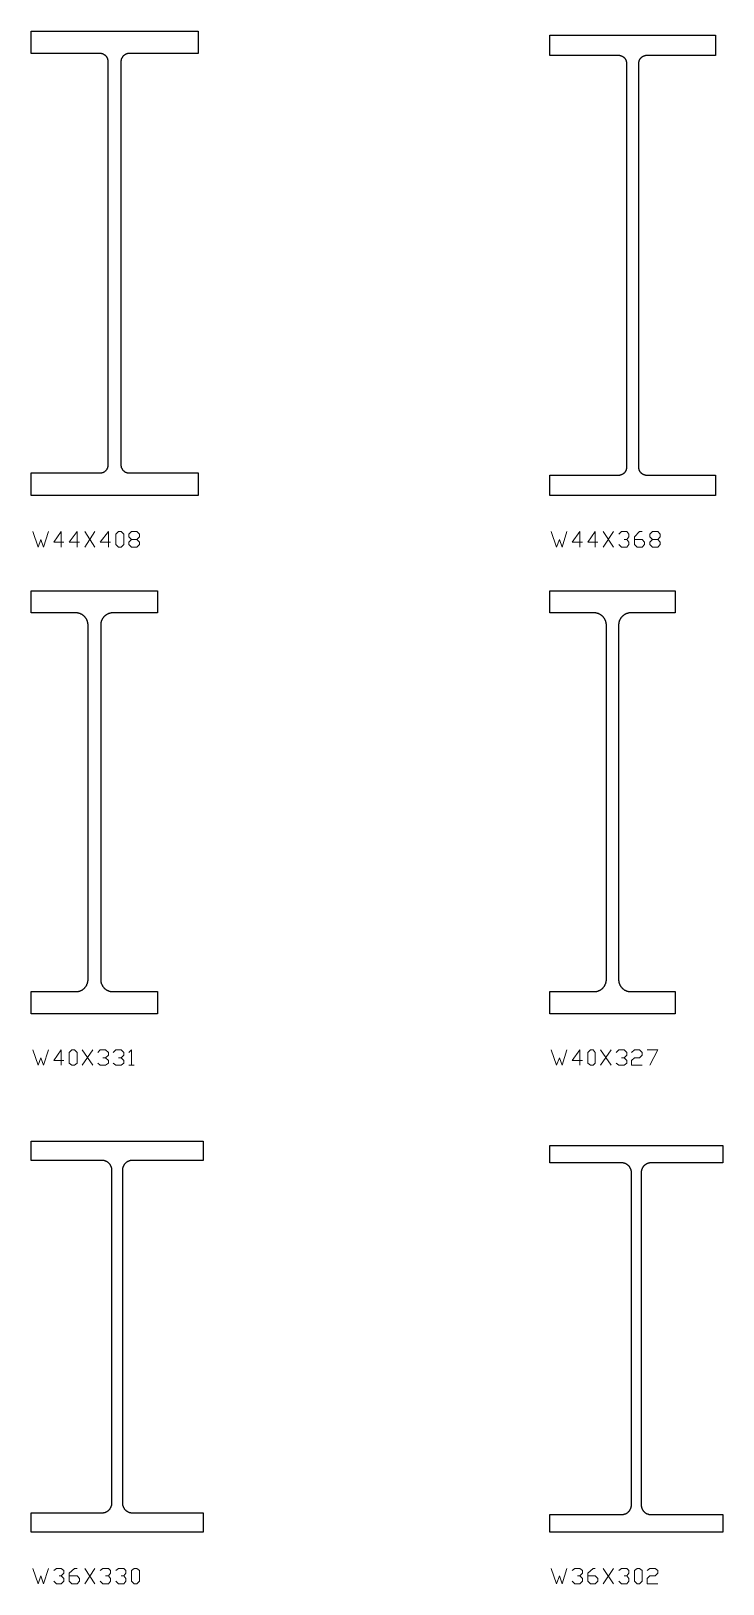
# Model space of a CAD drawing. Header units: inches. Extents: x 0 to 967, y -705 to 45.
# Drawn here: x 0 to 66.7, y -105 to 44.8 of the extents above; entities that cross this region are included whole.
import ezdxf

# ---------------------------------------------------------------- set-up
doc = ezdxf.new("R2010")
doc.units = ezdxf.units.IN
doc.header["$MEASUREMENT"] = 0
doc.layers.add('AISC_STEEL', color=7, linetype='Continuous')

msp = doc.modelspace()

# ---------------------------------------------------------------- linework, layer by layer
at = {"color": 3, "lineweight": 0}
for p, q in [((5.18, -4.98), (6.16, -3.49)), ((5.18, -3.49), (6.16, -4.98)), ((9.67, -4.26), (10.19, -4.26)), ((55.16, -4.98), (56.14, -3.49)), ((55.16, -3.49), (56.14, -4.98)), ((59.91, -4.26), (60.43, -4.26)), ((4.92, -54.97), (5.95, -53.47)), ((4.92, -53.47), (5.95, -54.97)), ((54.9, -54.97), (55.94, -53.47)), ((54.9, -53.47), (55.94, -54.97)), ((9.41, -54.97), (9.93, -54.97)), ((5.18, -105.01), (6.16, -103.51)), ((5.18, -103.51), (6.16, -105.01)), ((55.16, -105.01), (56.14, -103.51)), ((55.16, -103.51), (56.14, -105.01))]:
    msp.add_line(p, q, dxfattribs=at)
for points in [[(0.17, -3.49), (0.68, -4.98), (0.94, -4.26), (1.2, -4.98), (1.67, -3.49)], [(3.16, -4.52), (2.18, -4.52), (2.9, -3.49), (2.9, -4.98)], [(4.66, -4.52), (3.68, -4.52), (4.45, -3.49), (4.45, -4.98)], [(7.66, -4.52), (6.67, -4.52), (7.45, -3.49), (7.45, -4.98)], [(50.15, -3.49), (50.67, -4.98), (50.93, -4.26), (51.19, -4.98), (51.65, -3.49)], [(53.15, -4.52), (52.17, -4.52), (52.89, -3.49), (52.89, -4.98)], [(54.65, -4.52), (53.67, -4.52), (54.39, -3.49), (54.39, -4.98)], [(56.66, -3.74), (56.92, -3.49), (57.44, -3.49), (57.64, -3.74), (57.64, -4), (57.44, -4.26)], [(57.18, -4.26), (57.44, -4.26), (57.64, -4.52), (57.64, -4.73), (57.44, -4.98), (56.92, -4.98), (56.66, -4.73)], [(58.16, -4.26), (58.93, -4.26), (59.14, -4.52), (59.14, -4.73), (58.93, -4.98), (58.42, -4.98), (58.16, -4.73), (58.16, -4), (58.67, -3.49), (58.93, -3.49)], [(0.17, -53.47), (0.68, -54.97), (0.94, -54.25), (1.2, -54.97), (1.67, -53.47)], [(3.16, -54.51), (2.18, -54.51), (2.9, -53.47), (2.9, -54.97)], [(6.42, -53.73), (6.67, -53.47), (7.19, -53.47), (7.45, -53.73), (7.45, -53.99), (7.19, -54.25)], [(7.91, -53.73), (8.17, -53.47), (8.69, -53.47), (8.95, -53.73), (8.95, -53.99), (8.69, -54.25)], [(9.41, -53.73), (9.67, -53.47), (9.67, -54.97)], [(50.15, -53.47), (50.67, -54.97), (50.93, -54.25), (51.19, -54.97), (51.65, -53.47)], [(53.15, -54.51), (52.17, -54.51), (52.89, -53.47), (52.89, -54.97)], [(56.4, -53.73), (56.66, -53.47), (57.18, -53.47), (57.44, -53.73), (57.44, -53.99), (57.18, -54.25)], [(57.9, -53.73), (58.16, -53.47), (58.67, -53.47), (58.93, -53.73), (58.93, -53.99), (58.67, -54.25), (58.16, -54.25), (57.9, -54.51), (57.9, -54.97), (58.93, -54.97)], [(59.4, -53.47), (60.43, -53.47), (59.66, -54.97)], [(6.93, -54.25), (7.19, -54.25), (7.45, -54.51), (7.45, -54.76), (7.19, -54.97), (6.67, -54.97), (6.42, -54.76)], [(8.43, -54.25), (8.69, -54.25), (8.95, -54.51), (8.95, -54.76), (8.69, -54.97), (8.17, -54.97), (7.91, -54.76)], [(56.92, -54.25), (57.18, -54.25), (57.44, -54.51), (57.44, -54.76), (57.18, -54.97), (56.66, -54.97), (56.4, -54.76)], [(0.17, -103.51), (0.68, -105.01), (0.94, -104.23), (1.2, -105.01), (1.67, -103.51)], [(2.18, -103.72), (2.44, -103.51), (2.9, -103.51), (3.16, -103.72), (3.16, -103.97), (2.9, -104.23)], [(2.7, -104.23), (2.9, -104.23), (3.16, -104.49), (3.16, -104.75), (2.9, -105.01), (2.44, -105.01), (2.18, -104.75)], [(3.68, -104.23), (4.45, -104.23), (4.66, -104.49), (4.66, -104.75), (4.45, -105.01), (3.94, -105.01), (3.68, -104.75), (3.68, -103.97), (4.2, -103.51), (4.45, -103.51)], [(6.67, -103.72), (6.93, -103.51), (7.45, -103.51), (7.66, -103.72), (7.66, -103.97), (7.45, -104.23)], [(7.19, -104.23), (7.45, -104.23), (7.66, -104.49), (7.66, -104.75), (7.45, -105.01), (6.93, -105.01), (6.67, -104.75)], [(8.17, -103.72), (8.43, -103.51), (8.95, -103.51), (9.15, -103.72), (9.15, -103.97), (8.95, -104.23)], [(8.69, -104.23), (8.95, -104.23), (9.15, -104.49), (9.15, -104.75), (8.95, -105.01), (8.43, -105.01), (8.17, -104.75)], [(50.15, -103.51), (50.67, -105.01), (50.93, -104.23), (51.19, -105.01), (51.65, -103.51)], [(52.17, -103.72), (52.43, -103.51), (52.89, -103.51), (53.15, -103.72), (53.15, -103.97), (52.89, -104.23)], [(52.68, -104.23), (52.89, -104.23), (53.15, -104.49), (53.15, -104.75), (52.89, -105.01), (52.43, -105.01), (52.17, -104.75)], [(53.67, -104.23), (54.39, -104.23), (54.65, -104.49), (54.65, -104.75), (54.39, -105.01), (53.92, -105.01), (53.67, -104.75), (53.67, -103.97), (54.18, -103.51), (54.39, -103.51)], [(56.66, -103.72), (56.92, -103.51), (57.44, -103.51), (57.64, -103.72), (57.64, -103.97), (57.44, -104.23)], [(57.18, -104.23), (57.44, -104.23), (57.64, -104.49), (57.64, -104.75), (57.44, -105.01), (56.92, -105.01), (56.66, -104.75)], [(59.4, -103.72), (59.66, -103.51), (60.17, -103.51), (60.43, -103.72), (60.43, -103.97), (60.17, -104.23), (59.66, -104.23), (59.4, -104.49), (59.4, -105.01), (60.43, -105.01)]]:
    msp.add_lwpolyline(points, dxfattribs=at)
for points in [[(8.43, -4.98), (8.43, -4.98), (8.69, -4.98), (8.95, -4.73), (8.95, -3.74), (8.69, -3.49), (8.43, -3.49), (8.17, -3.74), (8.17, -4.73)], [(10.19, -4.26), (10.44, -4.52), (10.44, -4.73), (10.19, -4.98), (9.67, -4.98), (9.41, -4.73), (9.41, -4.52), (9.67, -4.26), (9.41, -4), (9.41, -3.74), (9.67, -3.49), (10.19, -3.49), (10.44, -3.74), (10.44, -4)], [(60.43, -4.26), (60.64, -4.52), (60.64, -4.73), (60.43, -4.98), (59.91, -4.98), (59.66, -4.73), (59.66, -4.52), (59.91, -4.26), (59.66, -4), (59.66, -3.74), (59.91, -3.49), (60.43, -3.49), (60.64, -3.74), (60.64, -4)], [(3.94, -54.97), (3.94, -54.97), (4.2, -54.97), (4.45, -54.76), (4.45, -53.73), (4.2, -53.47), (3.94, -53.47), (3.68, -53.73), (3.68, -54.76)], [(53.92, -54.97), (53.92, -54.97), (54.18, -54.97), (54.39, -54.76), (54.39, -53.73), (54.18, -53.47), (53.92, -53.47), (53.67, -53.73), (53.67, -54.76)], [(9.93, -105.01), (9.93, -105.01), (10.19, -105.01), (10.44, -104.75), (10.44, -103.72), (10.19, -103.51), (9.93, -103.51), (9.67, -103.72), (9.67, -104.75)], [(58.42, -105.01), (58.42, -105.01), (58.67, -105.01), (58.93, -104.75), (58.93, -103.72), (58.67, -103.51), (58.42, -103.51), (58.16, -103.72), (58.16, -104.75)]]:
    msp.add_lwpolyline(points, close=True, dxfattribs=at)
at = {"layer": 'AISC_STEEL'}
for points in [[(16.1, 44.8), (16.1, 42.63), (9.45, 42.63), (9.42, 42.63), (9.39, 42.63), (9.36, 42.63), (9.33, 42.62), (9.3, 42.62), (9.27, 42.61), (9.25, 42.6), (9.22, 42.59), (9.19, 42.59), (9.16, 42.58), (9.13, 42.56), (9.11, 42.55), (9.08, 42.54), (9.05, 42.52), (9.03, 42.51), (9, 42.49), (8.98, 42.48), (8.96, 42.46), (8.93, 42.44), (8.91, 42.42), (8.89, 42.4), (8.87, 42.38), (8.85, 42.36), (8.83, 42.33), (8.81, 42.31), (8.8, 42.29), (8.78, 42.26), (8.77, 42.23), (8.75, 42.21), (8.74, 42.18), (8.73, 42.16), (8.71, 42.13), (8.7, 42.1), (8.7, 42.07), (8.69, 42.04), (8.68, 42.02), (8.67, 41.99), (8.67, 41.96), (8.66, 41.93), (8.66, 41.9), (8.66, 41.87), (8.66, 41.84), (8.66, 2.96), (8.66, 2.93), (8.66, 2.9), (8.66, 2.87), (8.67, 2.84), (8.67, 2.81), (8.68, 2.78), (8.69, 2.76), (8.7, 2.73), (8.7, 2.7), (8.71, 2.67), (8.73, 2.64), (8.74, 2.62), (8.75, 2.59), (8.77, 2.57), (8.78, 2.54), (8.8, 2.51), (8.81, 2.49), (8.83, 2.47), (8.85, 2.44), (8.87, 2.42), (8.89, 2.4), (8.91, 2.38), (8.93, 2.36), (8.96, 2.34), (8.98, 2.32), (9, 2.31), (9.03, 2.29), (9.05, 2.28), (9.08, 2.26), (9.11, 2.25), (9.13, 2.24), (9.16, 2.22), (9.19, 2.21), (9.22, 2.21), (9.25, 2.2), (9.27, 2.19), (9.3, 2.18), (9.33, 2.18), (9.36, 2.17), (9.39, 2.17), (9.42, 2.17), (9.45, 2.17), (16.1, 2.17), (16.1, 0), (8.05, 0), (0, 0), (0, 2.17), (6.65, 2.17), (6.68, 2.17), (6.71, 2.17), (6.74, 2.17), (6.77, 2.18), (6.8, 2.18), (6.83, 2.19), (6.85, 2.2), (6.88, 2.21), (6.91, 2.21), (6.94, 2.22), (6.97, 2.24), (6.99, 2.25), (7.02, 2.26), (7.05, 2.28), (7.07, 2.29), (7.1, 2.31), (7.12, 2.32), (7.14, 2.34), (7.17, 2.36), (7.19, 2.38), (7.21, 2.4), (7.23, 2.42), (7.25, 2.44), (7.27, 2.47), (7.29, 2.49), (7.3, 2.51), (7.32, 2.54), (7.33, 2.57), (7.35, 2.59), (7.36, 2.62), (7.37, 2.64), (7.39, 2.67), (7.4, 2.7), (7.4, 2.73), (7.41, 2.76), (7.42, 2.78), (7.43, 2.81), (7.43, 2.84), (7.44, 2.87), (7.44, 2.9), (7.44, 2.93), (7.44, 2.96), (7.44, 41.84), (7.44, 41.87), (7.44, 41.9), (7.44, 41.93), (7.43, 41.96), (7.43, 41.99), (7.42, 42.02), (7.41, 42.04), (7.4, 42.07), (7.4, 42.1), (7.39, 42.13), (7.37, 42.16), (7.36, 42.18), (7.35, 42.21), (7.33, 42.23), (7.32, 42.26), (7.3, 42.29), (7.29, 42.31), (7.27, 42.33), (7.25, 42.36), (7.23, 42.38), (7.21, 42.4), (7.19, 42.42), (7.17, 42.44), (7.14, 42.46), (7.12, 42.48), (7.1, 42.49), (7.07, 42.51), (7.05, 42.52), (7.02, 42.54), (6.99, 42.55), (6.97, 42.56), (6.94, 42.58), (6.91, 42.59), (6.88, 42.59), (6.85, 42.6), (6.83, 42.61), (6.8, 42.62), (6.77, 42.62), (6.74, 42.63), (6.71, 42.63), (6.68, 42.63), (6.65, 42.63), (0, 42.63), (0, 44.8), (8.05, 44.8)], [(66, 44.4), (66, 42.43), (59.34, 42.43), (59.31, 42.43), (59.28, 42.43), (59.25, 42.43), (59.22, 42.42), (59.19, 42.42), (59.16, 42.41), (59.14, 42.4), (59.11, 42.39), (59.08, 42.39), (59.05, 42.38), (59.02, 42.36), (59, 42.35), (58.97, 42.34), (58.95, 42.32), (58.92, 42.31), (58.89, 42.29), (58.87, 42.28), (58.85, 42.26), (58.82, 42.24), (58.8, 42.22), (58.78, 42.2), (58.76, 42.18), (58.74, 42.16), (58.72, 42.13), (58.7, 42.11), (58.69, 42.09), (58.67, 42.06), (58.66, 42.03), (58.64, 42.01), (58.63, 41.98), (58.62, 41.96), (58.6, 41.93), (58.59, 41.9), (58.59, 41.87), (58.58, 41.84), (58.57, 41.82), (58.56, 41.79), (58.56, 41.76), (58.55, 41.73), (58.55, 41.7), (58.55, 41.67), (58.55, 41.64), (58.55, 2.76), (58.55, 2.73), (58.55, 2.7), (58.55, 2.67), (58.56, 2.64), (58.56, 2.61), (58.57, 2.58), (58.58, 2.56), (58.59, 2.53), (58.59, 2.5), (58.6, 2.47), (58.62, 2.44), (58.63, 2.42), (58.64, 2.39), (58.66, 2.36), (58.67, 2.34), (58.69, 2.31), (58.7, 2.29), (58.72, 2.27), (58.74, 2.24), (58.76, 2.22), (58.78, 2.2), (58.8, 2.18), (58.82, 2.16), (58.85, 2.14), (58.87, 2.12), (58.89, 2.11), (58.92, 2.09), (58.95, 2.08), (58.97, 2.06), (59, 2.05), (59.02, 2.04), (59.05, 2.02), (59.08, 2.01), (59.11, 2.01), (59.14, 2), (59.16, 1.99), (59.19, 1.98), (59.22, 1.98), (59.25, 1.97), (59.28, 1.97), (59.31, 1.97), (59.34, 1.97), (66, 1.97), (66, 0), (58, 0), (50, 0), (50, 1.97), (56.66, 1.97), (56.69, 1.97), (56.72, 1.97), (56.75, 1.97), (56.78, 1.98), (56.81, 1.98), (56.84, 1.99), (56.86, 2), (56.89, 2.01), (56.92, 2.01), (56.95, 2.02), (56.98, 2.04), (57, 2.05), (57.03, 2.06), (57.05, 2.08), (57.08, 2.09), (57.11, 2.11), (57.13, 2.12), (57.15, 2.14), (57.18, 2.16), (57.2, 2.18), (57.22, 2.2), (57.24, 2.22), (57.26, 2.24), (57.28, 2.27), (57.3, 2.29), (57.31, 2.31), (57.33, 2.34), (57.34, 2.36), (57.36, 2.39), (57.37, 2.42), (57.38, 2.44), (57.4, 2.47), (57.41, 2.5), (57.41, 2.53), (57.42, 2.56), (57.43, 2.58), (57.44, 2.61), (57.44, 2.64), (57.45, 2.67), (57.45, 2.7), (57.45, 2.73), (57.45, 2.76), (57.45, 41.64), (57.45, 41.67), (57.45, 41.7), (57.45, 41.73), (57.44, 41.76), (57.44, 41.79), (57.43, 41.82), (57.42, 41.84), (57.41, 41.87), (57.41, 41.9), (57.4, 41.93), (57.38, 41.96), (57.37, 41.98), (57.36, 42.01), (57.34, 42.03), (57.33, 42.06), (57.31, 42.09), (57.3, 42.11), (57.28, 42.13), (57.26, 42.16), (57.24, 42.18), (57.22, 42.2), (57.2, 42.22), (57.18, 42.24), (57.15, 42.26), (57.13, 42.28), (57.11, 42.29), (57.08, 42.31), (57.05, 42.32), (57.03, 42.34), (57, 42.35), (56.98, 42.36), (56.95, 42.38), (56.92, 42.39), (56.89, 42.39), (56.86, 42.4), (56.84, 42.41), (56.81, 42.42), (56.78, 42.42), (56.75, 42.43), (56.72, 42.43), (56.69, 42.43), (56.66, 42.43), (50, 42.43), (50, 44.4), (58, 44.4)], [(12.2, -9.2), (12.2, -11.33), (7.89, -11.33), (7.86, -11.33), (7.83, -11.33), (7.8, -11.33), (7.77, -11.34), (7.74, -11.34), (7.71, -11.34), (7.68, -11.35), (7.65, -11.35), (7.62, -11.36), (7.59, -11.37), (7.57, -11.38), (7.54, -11.38), (7.51, -11.39), (7.48, -11.4), (7.45, -11.41), (7.42, -11.43), (7.4, -11.44), (7.37, -11.45), (7.34, -11.46), (7.32, -11.48), (7.29, -11.49), (7.27, -11.51), (7.24, -11.52), (7.22, -11.54), (7.19, -11.56), (7.17, -11.58), (7.14, -11.6), (7.12, -11.61), (7.1, -11.63), (7.08, -11.65), (7.06, -11.68), (7.03, -11.7), (7.01, -11.72), (6.99, -11.74), (6.98, -11.76), (6.96, -11.79), (6.94, -11.81), (6.92, -11.84), (6.9, -11.86), (6.89, -11.89), (6.87, -11.91), (6.86, -11.94), (6.84, -11.96), (6.83, -11.99), (6.82, -12.02), (6.81, -12.04), (6.79, -12.07), (6.78, -12.1), (6.77, -12.13), (6.76, -12.16), (6.76, -12.19), (6.75, -12.21), (6.74, -12.24), (6.73, -12.27), (6.73, -12.3), (6.72, -12.33), (6.72, -12.36), (6.72, -12.39), (6.71, -12.42), (6.71, -12.45), (6.71, -12.48), (6.71, -12.51), (6.71, -46.69), (6.71, -46.72), (6.71, -46.75), (6.71, -46.78), (6.72, -46.81), (6.72, -46.84), (6.72, -46.87), (6.73, -46.9), (6.73, -46.93), (6.74, -46.96), (6.75, -46.99), (6.76, -47.01), (6.76, -47.04), (6.77, -47.07), (6.78, -47.1), (6.79, -47.13), (6.81, -47.16), (6.82, -47.18), (6.83, -47.21), (6.84, -47.24), (6.86, -47.26), (6.87, -47.29), (6.89, -47.31), (6.9, -47.34), (6.92, -47.36), (6.94, -47.39), (6.96, -47.41), (6.98, -47.44), (6.99, -47.46), (7.01, -47.48), (7.03, -47.5), (7.06, -47.52), (7.08, -47.55), (7.1, -47.57), (7.12, -47.59), (7.14, -47.6), (7.17, -47.62), (7.19, -47.64), (7.22, -47.66), (7.24, -47.68), (7.27, -47.69), (7.29, -47.71), (7.32, -47.72), (7.34, -47.74), (7.37, -47.75), (7.4, -47.76), (7.42, -47.77), (7.45, -47.79), (7.48, -47.8), (7.51, -47.81), (7.54, -47.82), (7.57, -47.82), (7.59, -47.83), (7.62, -47.84), (7.65, -47.85), (7.68, -47.85), (7.71, -47.86), (7.74, -47.86), (7.77, -47.86), (7.8, -47.87), (7.83, -47.87), (7.86, -47.87), (7.89, -47.87), (12.2, -47.87), (12.2, -50), (6.1, -50), (0, -50), (0, -47.87), (4.31, -47.87), (4.34, -47.87), (4.37, -47.87), (4.4, -47.87), (4.43, -47.86), (4.46, -47.86), (4.49, -47.86), (4.52, -47.85), (4.55, -47.85), (4.58, -47.84), (4.61, -47.83), (4.63, -47.82), (4.66, -47.82), (4.69, -47.81), (4.72, -47.8), (4.75, -47.79), (4.78, -47.77), (4.8, -47.76), (4.83, -47.75), (4.86, -47.74), (4.88, -47.72), (4.91, -47.71), (4.93, -47.69), (4.96, -47.68), (4.98, -47.66), (5.01, -47.64), (5.03, -47.62), (5.06, -47.6), (5.08, -47.59), (5.1, -47.57), (5.12, -47.55), (5.14, -47.52), (5.17, -47.5), (5.19, -47.48), (5.21, -47.46), (5.22, -47.44), (5.24, -47.41), (5.26, -47.39), (5.28, -47.36), (5.3, -47.34), (5.31, -47.31), (5.33, -47.29), (5.34, -47.26), (5.36, -47.24), (5.37, -47.21), (5.38, -47.18), (5.39, -47.16), (5.41, -47.13), (5.42, -47.1), (5.43, -47.07), (5.44, -47.04), (5.44, -47.01), (5.45, -46.99), (5.46, -46.96), (5.47, -46.93), (5.47, -46.9), (5.48, -46.87), (5.48, -46.84), (5.48, -46.81), (5.49, -46.78), (5.49, -46.75), (5.49, -46.72), (5.49, -46.69), (5.49, -12.51), (5.49, -12.48), (5.49, -12.45), (5.49, -12.42), (5.48, -12.39), (5.48, -12.36), (5.48, -12.33), (5.47, -12.3), (5.47, -12.27), (5.46, -12.24), (5.45, -12.21), (5.44, -12.19), (5.44, -12.16), (5.43, -12.13), (5.42, -12.1), (5.41, -12.07), (5.39, -12.04), (5.38, -12.02), (5.37, -11.99), (5.36, -11.96), (5.34, -11.94), (5.33, -11.91), (5.31, -11.89), (5.3, -11.86), (5.28, -11.84), (5.26, -11.81), (5.24, -11.79), (5.22, -11.76), (5.21, -11.74), (5.19, -11.72), (5.17, -11.7), (5.14, -11.68), (5.12, -11.65), (5.1, -11.63), (5.08, -11.61), (5.06, -11.6), (5.03, -11.58), (5.01, -11.56), (4.98, -11.54), (4.96, -11.52), (4.93, -11.51), (4.91, -11.49), (4.88, -11.48), (4.86, -11.46), (4.83, -11.45), (4.8, -11.44), (4.78, -11.43), (4.75, -11.41), (4.72, -11.4), (4.69, -11.39), (4.66, -11.38), (4.63, -11.38), (4.61, -11.37), (4.58, -11.36), (4.55, -11.35), (4.52, -11.35), (4.49, -11.34), (4.46, -11.34), (4.43, -11.34), (4.4, -11.33), (4.37, -11.33), (4.34, -11.33), (4.31, -11.33), (0, -11.33), (0, -9.2), (6.1, -9.2)], [(62.1, -9.2), (62.1, -11.33), (57.82, -11.33), (57.79, -11.33), (57.76, -11.33), (57.73, -11.33), (57.7, -11.34), (57.67, -11.34), (57.64, -11.34), (57.61, -11.35), (57.58, -11.35), (57.55, -11.36), (57.52, -11.37), (57.5, -11.38), (57.47, -11.38), (57.44, -11.39), (57.41, -11.4), (57.38, -11.41), (57.35, -11.43), (57.33, -11.44), (57.3, -11.45), (57.27, -11.46), (57.25, -11.48), (57.22, -11.49), (57.2, -11.51), (57.17, -11.52), (57.15, -11.54), (57.12, -11.56), (57.1, -11.58), (57.07, -11.6), (57.05, -11.61), (57.03, -11.63), (57.01, -11.65), (56.99, -11.68), (56.96, -11.7), (56.94, -11.72), (56.92, -11.74), (56.91, -11.76), (56.89, -11.79), (56.87, -11.81), (56.85, -11.84), (56.83, -11.86), (56.82, -11.89), (56.8, -11.91), (56.79, -11.94), (56.77, -11.96), (56.76, -11.99), (56.75, -12.02), (56.74, -12.04), (56.72, -12.07), (56.71, -12.1), (56.7, -12.13), (56.69, -12.16), (56.69, -12.19), (56.68, -12.21), (56.67, -12.24), (56.66, -12.27), (56.66, -12.3), (56.65, -12.33), (56.65, -12.36), (56.65, -12.39), (56.64, -12.42), (56.64, -12.45), (56.64, -12.48), (56.64, -12.51), (56.64, -46.69), (56.64, -46.72), (56.64, -46.75), (56.64, -46.78), (56.65, -46.81), (56.65, -46.84), (56.65, -46.87), (56.66, -46.9), (56.66, -46.93), (56.67, -46.96), (56.68, -46.99), (56.69, -47.01), (56.69, -47.04), (56.7, -47.07), (56.71, -47.1), (56.72, -47.13), (56.74, -47.16), (56.75, -47.18), (56.76, -47.21), (56.77, -47.24), (56.79, -47.26), (56.8, -47.29), (56.82, -47.31), (56.83, -47.34), (56.85, -47.36), (56.87, -47.39), (56.89, -47.41), (56.91, -47.44), (56.92, -47.46), (56.94, -47.48), (56.96, -47.5), (56.99, -47.52), (57.01, -47.55), (57.03, -47.57), (57.05, -47.59), (57.07, -47.6), (57.1, -47.62), (57.12, -47.64), (57.15, -47.66), (57.17, -47.68), (57.2, -47.69), (57.22, -47.71), (57.25, -47.72), (57.27, -47.74), (57.3, -47.75), (57.33, -47.76), (57.35, -47.77), (57.38, -47.79), (57.41, -47.8), (57.44, -47.81), (57.47, -47.82), (57.5, -47.82), (57.52, -47.83), (57.55, -47.84), (57.58, -47.85), (57.61, -47.85), (57.64, -47.86), (57.67, -47.86), (57.7, -47.86), (57.73, -47.87), (57.76, -47.87), (57.79, -47.87), (57.82, -47.87), (62.1, -47.87), (62.1, -50), (56.05, -50), (50, -50), (50, -47.87), (54.28, -47.87), (54.31, -47.87), (54.34, -47.87), (54.37, -47.87), (54.4, -47.86), (54.43, -47.86), (54.46, -47.86), (54.49, -47.85), (54.52, -47.85), (54.55, -47.84), (54.58, -47.83), (54.6, -47.82), (54.63, -47.82), (54.66, -47.81), (54.69, -47.8), (54.72, -47.79), (54.75, -47.77), (54.77, -47.76), (54.8, -47.75), (54.83, -47.74), (54.85, -47.72), (54.88, -47.71), (54.9, -47.69), (54.93, -47.68), (54.95, -47.66), (54.98, -47.64), (55, -47.62), (55.03, -47.6), (55.05, -47.59), (55.07, -47.57), (55.09, -47.55), (55.11, -47.52), (55.14, -47.5), (55.16, -47.48), (55.18, -47.46), (55.19, -47.44), (55.21, -47.41), (55.23, -47.39), (55.25, -47.36), (55.27, -47.34), (55.28, -47.31), (55.3, -47.29), (55.31, -47.26), (55.33, -47.24), (55.34, -47.21), (55.35, -47.18), (55.36, -47.16), (55.38, -47.13), (55.39, -47.1), (55.4, -47.07), (55.41, -47.04), (55.41, -47.01), (55.42, -46.99), (55.43, -46.96), (55.44, -46.93), (55.44, -46.9), (55.45, -46.87), (55.45, -46.84), (55.45, -46.81), (55.46, -46.78), (55.46, -46.75), (55.46, -46.72), (55.46, -46.69), (55.46, -12.51), (55.46, -12.48), (55.46, -12.45), (55.46, -12.42), (55.45, -12.39), (55.45, -12.36), (55.45, -12.33), (55.44, -12.3), (55.44, -12.27), (55.43, -12.24), (55.42, -12.21), (55.41, -12.19), (55.41, -12.16), (55.4, -12.13), (55.39, -12.1), (55.38, -12.07), (55.36, -12.04), (55.35, -12.02), (55.34, -11.99), (55.33, -11.96), (55.31, -11.94), (55.3, -11.91), (55.28, -11.89), (55.27, -11.86), (55.25, -11.84), (55.23, -11.81), (55.21, -11.79), (55.19, -11.76), (55.18, -11.74), (55.16, -11.72), (55.14, -11.7), (55.11, -11.68), (55.09, -11.65), (55.07, -11.63), (55.05, -11.61), (55.03, -11.6), (55, -11.58), (54.98, -11.56), (54.95, -11.54), (54.93, -11.52), (54.9, -11.51), (54.88, -11.49), (54.85, -11.48), (54.83, -11.46), (54.8, -11.45), (54.77, -11.44), (54.75, -11.43), (54.72, -11.41), (54.69, -11.4), (54.66, -11.39), (54.63, -11.38), (54.6, -11.38), (54.58, -11.37), (54.55, -11.36), (54.52, -11.35), (54.49, -11.35), (54.46, -11.34), (54.43, -11.34), (54.4, -11.34), (54.37, -11.33), (54.34, -11.33), (54.31, -11.33), (54.28, -11.33), (50, -11.33), (50, -9.2), (56.05, -9.2)], [(16.6, -62.3), (16.6, -64.15), (9.76, -64.15), (9.73, -64.15), (9.7, -64.15), (9.67, -64.15), (9.64, -64.16), (9.61, -64.16), (9.58, -64.17), (9.55, -64.17), (9.52, -64.18), (9.49, -64.19), (9.47, -64.2), (9.44, -64.21), (9.41, -64.22), (9.38, -64.23), (9.36, -64.24), (9.33, -64.25), (9.3, -64.27), (9.28, -64.28), (9.25, -64.3), (9.23, -64.31), (9.2, -64.33), (9.18, -64.35), (9.15, -64.37), (9.13, -64.39), (9.11, -64.41), (9.09, -64.43), (9.07, -64.45), (9.05, -64.47), (9.03, -64.49), (9.01, -64.52), (8.99, -64.54), (8.97, -64.57), (8.96, -64.59), (8.94, -64.62), (8.93, -64.64), (8.91, -64.67), (8.9, -64.7), (8.89, -64.72), (8.88, -64.75), (8.87, -64.78), (8.86, -64.81), (8.85, -64.83), (8.84, -64.86), (8.83, -64.89), (8.83, -64.92), (8.82, -64.95), (8.82, -64.98), (8.81, -65.01), (8.81, -65.04), (8.81, -65.07), (8.81, -65.1), (8.81, -97.2), (8.81, -97.23), (8.81, -97.26), (8.81, -97.29), (8.82, -97.32), (8.82, -97.35), (8.83, -97.38), (8.83, -97.41), (8.84, -97.44), (8.85, -97.47), (8.86, -97.49), (8.87, -97.52), (8.88, -97.55), (8.89, -97.58), (8.9, -97.6), (8.91, -97.63), (8.93, -97.66), (8.94, -97.68), (8.96, -97.71), (8.97, -97.73), (8.99, -97.76), (9.01, -97.78), (9.03, -97.81), (9.05, -97.83), (9.07, -97.85), (9.09, -97.87), (9.11, -97.89), (9.13, -97.91), (9.15, -97.93), (9.18, -97.95), (9.2, -97.97), (9.23, -97.99), (9.25, -98), (9.28, -98.02), (9.3, -98.03), (9.33, -98.05), (9.36, -98.06), (9.38, -98.07), (9.41, -98.08), (9.44, -98.09), (9.47, -98.1), (9.49, -98.11), (9.52, -98.12), (9.55, -98.13), (9.58, -98.13), (9.61, -98.14), (9.64, -98.14), (9.67, -98.15), (9.7, -98.15), (9.73, -98.15), (9.76, -98.15), (16.6, -98.15), (16.6, -100), (8.3, -100), (0, -100), (0, -98.15), (6.84, -98.15), (6.87, -98.15), (6.9, -98.15), (6.93, -98.15), (6.96, -98.14), (6.99, -98.14), (7.02, -98.13), (7.05, -98.13), (7.08, -98.12), (7.11, -98.11), (7.13, -98.1), (7.16, -98.09), (7.19, -98.08), (7.22, -98.07), (7.24, -98.06), (7.27, -98.05), (7.3, -98.03), (7.32, -98.02), (7.35, -98), (7.37, -97.99), (7.4, -97.97), (7.42, -97.95), (7.45, -97.93), (7.47, -97.91), (7.49, -97.89), (7.51, -97.87), (7.53, -97.85), (7.55, -97.83), (7.57, -97.81), (7.59, -97.78), (7.61, -97.76), (7.63, -97.73), (7.64, -97.71), (7.66, -97.68), (7.67, -97.66), (7.69, -97.63), (7.7, -97.6), (7.71, -97.58), (7.72, -97.55), (7.73, -97.52), (7.74, -97.49), (7.75, -97.47), (7.76, -97.44), (7.77, -97.41), (7.77, -97.38), (7.78, -97.35), (7.78, -97.32), (7.79, -97.29), (7.79, -97.26), (7.79, -97.23), (7.79, -97.2), (7.79, -65.1), (7.79, -65.07), (7.79, -65.04), (7.79, -65.01), (7.78, -64.98), (7.78, -64.95), (7.77, -64.92), (7.77, -64.89), (7.76, -64.86), (7.75, -64.83), (7.74, -64.81), (7.73, -64.78), (7.72, -64.75), (7.71, -64.72), (7.7, -64.7), (7.69, -64.67), (7.67, -64.64), (7.66, -64.62), (7.64, -64.59), (7.63, -64.57), (7.61, -64.54), (7.59, -64.52), (7.57, -64.49), (7.55, -64.47), (7.53, -64.45), (7.51, -64.43), (7.49, -64.41), (7.47, -64.39), (7.45, -64.37), (7.42, -64.35), (7.4, -64.33), (7.37, -64.31), (7.35, -64.3), (7.32, -64.28), (7.3, -64.27), (7.27, -64.25), (7.24, -64.24), (7.22, -64.23), (7.19, -64.22), (7.16, -64.21), (7.13, -64.2), (7.11, -64.19), (7.08, -64.18), (7.05, -64.17), (7.02, -64.17), (6.99, -64.16), (6.96, -64.16), (6.93, -64.15), (6.9, -64.15), (6.87, -64.15), (6.84, -64.15), (0, -64.15), (0, -62.3), (8.3, -62.3)], [(66.7, -62.7), (66.7, -64.38), (59.77, -64.38), (59.74, -64.38), (59.71, -64.38), (59.68, -64.38), (59.65, -64.39), (59.62, -64.39), (59.59, -64.4), (59.57, -64.4), (59.54, -64.41), (59.51, -64.42), (59.48, -64.43), (59.45, -64.44), (59.42, -64.45), (59.4, -64.46), (59.37, -64.47), (59.34, -64.48), (59.31, -64.5), (59.29, -64.51), (59.26, -64.53), (59.24, -64.54), (59.21, -64.56), (59.19, -64.58), (59.17, -64.6), (59.14, -64.62), (59.12, -64.64), (59.1, -64.66), (59.08, -64.68), (59.06, -64.7), (59.04, -64.72), (59.02, -64.75), (59, -64.77), (58.99, -64.8), (58.97, -64.82), (58.95, -64.85), (58.94, -64.87), (58.93, -64.9), (58.91, -64.93), (58.9, -64.95), (58.89, -64.98), (58.88, -65.01), (58.87, -65.04), (58.86, -65.06), (58.85, -65.09), (58.85, -65.12), (58.84, -65.15), (58.83, -65.18), (58.83, -65.21), (58.83, -65.24), (58.82, -65.27), (58.82, -65.3), (58.82, -65.33), (58.82, -97.37), (58.82, -97.4), (58.82, -97.43), (58.83, -97.46), (58.83, -97.49), (58.83, -97.52), (58.84, -97.55), (58.85, -97.58), (58.85, -97.61), (58.86, -97.64), (58.87, -97.66), (58.88, -97.69), (58.89, -97.72), (58.9, -97.75), (58.91, -97.77), (58.93, -97.8), (58.94, -97.83), (58.95, -97.85), (58.97, -97.88), (58.99, -97.9), (59, -97.93), (59.02, -97.95), (59.04, -97.98), (59.06, -98), (59.08, -98.02), (59.1, -98.04), (59.12, -98.06), (59.14, -98.08), (59.17, -98.1), (59.19, -98.12), (59.21, -98.14), (59.24, -98.16), (59.26, -98.17), (59.29, -98.19), (59.31, -98.2), (59.34, -98.22), (59.37, -98.23), (59.4, -98.24), (59.42, -98.25), (59.45, -98.26), (59.48, -98.27), (59.51, -98.28), (59.54, -98.29), (59.57, -98.3), (59.59, -98.3), (59.62, -98.31), (59.65, -98.31), (59.68, -98.32), (59.71, -98.32), (59.74, -98.32), (59.77, -98.32), (66.7, -98.32), (66.7, -100), (58.35, -100), (50, -100), (50, -98.32), (56.93, -98.32), (56.96, -98.32), (56.99, -98.32), (57.02, -98.32), (57.05, -98.31), (57.08, -98.31), (57.11, -98.3), (57.13, -98.3), (57.16, -98.29), (57.19, -98.28), (57.22, -98.27), (57.25, -98.26), (57.28, -98.25), (57.3, -98.24), (57.33, -98.23), (57.36, -98.22), (57.39, -98.2), (57.41, -98.19), (57.44, -98.17), (57.46, -98.16), (57.49, -98.14), (57.51, -98.12), (57.53, -98.1), (57.56, -98.08), (57.58, -98.06), (57.6, -98.04), (57.62, -98.02), (57.64, -98), (57.66, -97.98), (57.68, -97.95), (57.7, -97.93), (57.71, -97.9), (57.73, -97.88), (57.75, -97.85), (57.76, -97.83), (57.77, -97.8), (57.79, -97.77), (57.8, -97.75), (57.81, -97.72), (57.82, -97.69), (57.83, -97.66), (57.84, -97.64), (57.85, -97.61), (57.85, -97.58), (57.86, -97.55), (57.87, -97.52), (57.87, -97.49), (57.87, -97.46), (57.88, -97.43), (57.88, -97.4), (57.88, -97.37), (57.88, -65.33), (57.88, -65.3), (57.88, -65.27), (57.87, -65.24), (57.87, -65.21), (57.87, -65.18), (57.86, -65.15), (57.85, -65.12), (57.85, -65.09), (57.84, -65.06), (57.83, -65.04), (57.82, -65.01), (57.81, -64.98), (57.8, -64.95), (57.79, -64.93), (57.77, -64.9), (57.76, -64.87), (57.75, -64.85), (57.73, -64.82), (57.71, -64.8), (57.7, -64.77), (57.68, -64.75), (57.66, -64.72), (57.64, -64.7), (57.62, -64.68), (57.6, -64.66), (57.58, -64.64), (57.56, -64.62), (57.53, -64.6), (57.51, -64.58), (57.49, -64.56), (57.46, -64.54), (57.44, -64.53), (57.41, -64.51), (57.39, -64.5), (57.36, -64.48), (57.33, -64.47), (57.3, -64.46), (57.28, -64.45), (57.25, -64.44), (57.22, -64.43), (57.19, -64.42), (57.16, -64.41), (57.13, -64.4), (57.11, -64.4), (57.08, -64.39), (57.05, -64.39), (57.02, -64.38), (56.99, -64.38), (56.96, -64.38), (56.93, -64.38), (50, -64.38), (50, -62.7), (58.35, -62.7)]]:
    msp.add_lwpolyline(points, close=True, dxfattribs=at)

doc.saveas('drawing.dxf')
